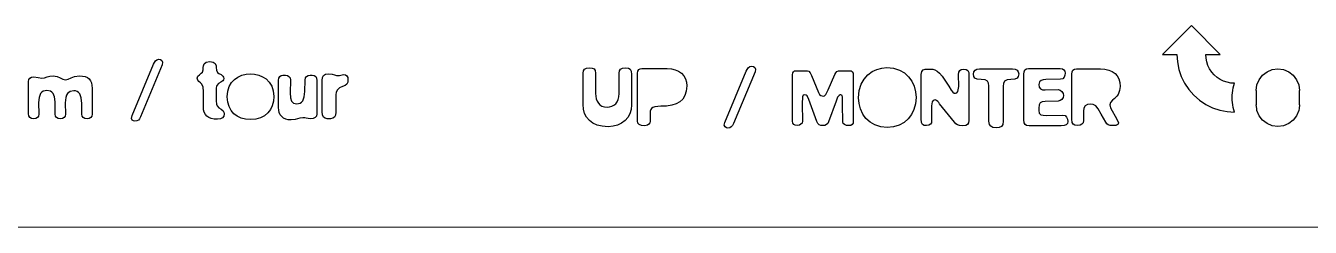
# Model space of a CAD drawing. Header units: metres. Extents: x 1010 to 1354, y 2481 to 2780.
# Drawn here: x 1095 to 1184.1, y 2481.2 to 2495.2 of the extents above; entities that cross this region are included whole.
import ezdxf

# ---------------------------------------------------------------- set-up
doc = ezdxf.new("R2010")
doc.units = ezdxf.units.M

msp = doc.modelspace()

# ---------------------------------------------------------------- linework, layer by layer
at = {"layer": 'COMPONENT0'}
for p, q in [((1102.388, 2489, 0), (1103.865, 2492.566, 0)), ((1104.475, 2492.519, 0), (1102.986, 2488.918, 0)), ((1103.865, 2492.566, 0), (1104.006, 2492.803, 0)), ((1104.006, 2492.803, 0), (1104.112, 2492.88, 0)), ((1104.112, 2492.88, 0), (1104.252, 2492.906, 0)), ((1104.252, 2492.906, 0), (1104.367, 2492.885, 0)), ((1104.367, 2492.885, 0), (1104.461, 2492.818, 0)), ((1104.461, 2492.818, 0), (1104.508, 2492.698, 0)), ((1104.508, 2492.698, 0), (1104.475, 2492.519, 0)), ((1107.324, 2492.342, 0), (1107.336, 2492.462, 0)), ((1107.336, 2492.462, 0), (1107.395, 2492.603, 0)), ((1107.395, 2492.603, 0), (1107.532, 2492.717, 0)), ((1107.532, 2492.717, 0), (1107.781, 2492.764, 0)), ((1107.781, 2492.764, 0), (1108.024, 2492.72, 0)), ((1108.024, 2492.72, 0), (1108.159, 2492.609, 0)), ((1108.159, 2492.609, 0), (1108.215, 2492.465, 0)), ((1108.215, 2492.465, 0), (1108.226, 2492.33, 0)), ((1095.236, 2491.509, 0), (1095.307, 2491.609, 0)), ((1095.307, 2491.609, 0), (1095.424, 2491.671, 0)), ((1095.424, 2491.671, 0), (1095.588, 2491.691, 0)), ((1095.588, 2491.691, 0), (1095.878, 2491.65, 0)), ((1095.878, 2491.65, 0), (1096.139, 2491.609, 0)), ((1096.139, 2491.609, 0), (1096.321, 2491.633, 0)), ((1096.321, 2491.633, 0), (1096.497, 2491.685, 0)), ((1096.497, 2491.685, 0), (1096.685, 2491.738, 0)), ((1096.685, 2491.738, 0), (1096.913, 2491.762, 0)), ((1096.913, 2491.762, 0), (1097.195, 2491.721, 0)), ((1097.195, 2491.721, 0), (1097.409, 2491.627, 0)), ((1097.409, 2491.627, 0), (1097.591, 2491.533, 0)), ((1097.591, 2491.533, 0), (1097.781, 2491.492, 0)), ((1097.781, 2491.492, 0), (1097.963, 2491.533, 0)), ((1097.963, 2491.533, 0), (1098.159, 2491.627, 0)), ((1098.159, 2491.627, 0), (1098.408, 2491.721, 0)), ((1098.408, 2491.721, 0), (1098.743, 2491.762, 0)), ((1098.743, 2491.762, 0), (1098.956, 2491.748, 0)), ((1098.956, 2491.748, 0), (1099.138, 2491.707, 0)), ((1099.138, 2491.707, 0), (1099.29, 2491.64, 0)), ((1099.29, 2491.64, 0), (1099.411, 2491.545, 0)), ((1099.411, 2491.545, 0), (1099.503, 2491.423, 0)), ((1106.914, 2491.591, 0), (1106.961, 2491.726, 0)), ((1106.949, 2491.46, 0), (1106.914, 2491.591, 0)), ((1106.961, 2491.726, 0), (1107.069, 2491.838, 0)), ((1107.069, 2491.838, 0), (1107.19, 2491.935, 0)), ((1107.19, 2491.935, 0), (1107.266, 2492.025, 0)), ((1107.266, 2492.025, 0), (1107.319, 2492.184, 0)), ((1107.319, 2492.184, 0), (1107.324, 2492.342, 0)), ((1108.226, 2492.33, 0), (1108.244, 2492.157, 0)), ((1108.244, 2492.157, 0), (1108.308, 2492.002, 0)), ((1108.308, 2492.002, 0), (1108.417, 2491.917, 0)), ((1108.417, 2491.917, 0), (1108.561, 2491.844, 0)), ((1108.561, 2491.844, 0), (1108.687, 2491.744, 0)), ((1108.687, 2491.744, 0), (1108.728, 2491.674, 0)), ((1108.728, 2491.674, 0), (1108.742, 2491.58, 0)), ((1108.742, 2491.58, 0), (1108.728, 2491.487, 0)), ((1109.489, 2491.508, 0), (1109.73, 2491.677, 0)), ((1109.73, 2491.677, 0), (1110.002, 2491.796, 0)), ((1110.002, 2491.796, 0), (1110.296, 2491.866, 0)), ((1110.296, 2491.866, 0), (1110.601, 2491.889, 0)), ((1110.601, 2491.889, 0), (1110.884, 2491.869, 0)), ((1110.884, 2491.869, 0), (1111.169, 2491.807, 0)), ((1111.169, 2491.807, 0), (1111.444, 2491.7, 0)), ((1111.444, 2491.7, 0), (1111.691, 2491.541, 0)), ((1111.691, 2491.541, 0), (1111.904, 2491.327, 0)), ((1112.544, 2491.468, 0), (1112.567, 2491.608, 0)), ((1112.567, 2491.608, 0), (1112.635, 2491.712, 0)), ((1112.635, 2491.712, 0), (1112.734, 2491.775, 0)), ((1112.734, 2491.775, 0), (1112.849, 2491.797, 0)), ((1112.849, 2491.797, 0), (1113.037, 2491.797, 0)), ((1113.037, 2491.797, 0), (1113.163, 2491.777, 0)), ((1113.163, 2491.777, 0), (1113.269, 2491.718, 0)), ((1113.269, 2491.718, 0), (1113.342, 2491.616, 0)), ((1113.342, 2491.616, 0), (1113.366, 2491.468, 0)), ((1114.385, 2491.468, 0), (1114.408, 2491.612, 0)), ((1114.408, 2491.612, 0), (1114.476, 2491.715, 0)), ((1114.476, 2491.715, 0), (1114.59, 2491.776, 0)), ((1114.59, 2491.776, 0), (1114.749, 2491.797, 0)), ((1114.749, 2491.797, 0), (1114.878, 2491.797, 0)), ((1114.878, 2491.797, 0), (1115.022, 2491.774, 0)), ((1115.022, 2491.774, 0), (1115.125, 2491.706, 0)), ((1115.125, 2491.706, 0), (1115.186, 2491.592, 0)), ((1115.186, 2491.592, 0), (1115.207, 2491.433, 0)), ((1115.579, 2491.445, 0), (1115.602, 2491.641, 0)), ((1115.602, 2491.641, 0), (1115.67, 2491.785, 0)), ((1115.67, 2491.785, 0), (1115.804, 2491.873, 0)), ((1115.804, 2491.873, 0), (1116.025, 2491.902, 0)), ((1116.025, 2491.902, 0), (1116.26, 2491.882, 0)), ((1116.26, 2491.882, 0), (1116.433, 2491.838, 0)), ((1116.433, 2491.838, 0), (1116.562, 2491.794, 0)), ((1116.562, 2491.794, 0), (1116.671, 2491.773, 0)), ((1116.671, 2491.773, 0), (1116.782, 2491.785, 0)), ((1116.782, 2491.785, 0), (1116.87, 2491.808, 0)), ((1116.87, 2491.808, 0), (1116.958, 2491.832, 0)), ((1116.958, 2491.832, 0), (1117.07, 2491.844, 0)), ((1117.07, 2491.844, 0), (1117.198, 2491.822, 0)), ((1117.198, 2491.822, 0), (1117.289, 2491.759, 0)), ((1117.289, 2491.759, 0), (1117.344, 2491.652, 0)), ((1117.344, 2491.652, 0), (1117.363, 2491.504, 0)), ((1095.213, 2491.375, 0), (1095.236, 2491.509, 0)), ((1095.213, 2489.123, 0), (1095.213, 2491.375, 0)), ((1096.235, 2490.687, 0), (1096.134, 2490.619, 0)), ((1096.354, 2490.728, 0), (1096.235, 2490.687, 0)), ((1096.491, 2490.741, 0), (1096.354, 2490.728, 0)), ((1096.737, 2490.691, 0), (1096.491, 2490.741, 0)), ((1096.834, 2490.627, 0), (1096.737, 2490.691, 0)), ((1096.913, 2490.539, 0), (1096.834, 2490.627, 0)), ((1098.109, 2490.679, 0), (1097.922, 2490.527, 0)), ((1098.344, 2490.73, 0), (1098.109, 2490.679, 0)), ((1098.473, 2490.715, 0), (1098.344, 2490.73, 0)), ((1098.586, 2490.672, 0), (1098.473, 2490.715, 0)), ((1098.683, 2490.601, 0), (1098.586, 2490.672, 0)), ((1099.503, 2491.423, 0), (1099.569, 2491.276, 0)), ((1099.569, 2491.276, 0), (1099.622, 2490.905, 0)), ((1099.622, 2490.905, 0), (1099.622, 2489.088, 0)), ((1107.031, 2491.36, 0), (1106.949, 2491.46, 0)), ((1107.131, 2491.275, 0), (1107.031, 2491.36, 0)), ((1107.219, 2491.193, 0), (1107.131, 2491.275, 0)), ((1107.315, 2490.976, 0), (1107.219, 2491.193, 0)), ((1107.336, 2490.665, 0), (1107.315, 2490.976, 0)), ((1107.336, 2489.609, 0), (1107.336, 2490.665, 0)), ((1108.229, 2490.926, 0), (1108.226, 2490.829, 0)), ((1108.226, 2490.829, 0), (1108.226, 2490.7, 0)), ((1108.226, 2490.7, 0), (1108.226, 2490.02, 0)), ((1108.241, 2491.011, 0), (1108.229, 2490.926, 0)), ((1108.273, 2491.099, 0), (1108.241, 2491.011, 0)), ((1108.391, 2491.234, 0), (1108.273, 2491.099, 0)), ((1108.546, 2491.322, 0), (1108.391, 2491.234, 0)), ((1108.684, 2491.419, 0), (1108.546, 2491.322, 0)), ((1108.728, 2491.487, 0), (1108.684, 2491.419, 0)), ((1108.994, 2490.307, 0), (1109.028, 2490.69, 0)), ((1109.028, 2490.69, 0), (1109.129, 2491.016, 0)), ((1109.129, 2491.016, 0), (1109.286, 2491.289, 0)), ((1109.286, 2491.289, 0), (1109.489, 2491.508, 0)), ((1111.904, 2491.327, 0), (1112.072, 2491.054, 0)), ((1112.072, 2491.054, 0), (1112.182, 2490.72, 0)), ((1112.182, 2490.72, 0), (1112.219, 2490.319, 0)), ((1112.544, 2489.568, 0), (1112.544, 2491.468, 0)), ((1113.366, 2491.468, 0), (1113.342, 2490.571, 0)), ((1114.327, 2490.296, 0), (1114.362, 2490.665, 0)), ((1114.362, 2490.665, 0), (1114.385, 2491.468, 0)), ((1115.207, 2491.433, 0), (1115.207, 2489.111, 0)), ((1115.579, 2489.252, 0), (1115.579, 2491.445, 0)), ((1116.547, 2490.628, 0), (1116.518, 2490.436, 0)), ((1116.633, 2490.791, 0), (1116.547, 2490.628, 0)), ((1116.776, 2490.921, 0), (1116.633, 2490.791, 0)), ((1116.976, 2491.011, 0), (1116.776, 2490.921, 0)), ((1117.171, 2491.09, 0), (1116.976, 2491.011, 0)), ((1117.287, 2491.187, 0), (1117.171, 2491.09, 0)), ((1117.344, 2491.319, 0), (1117.287, 2491.187, 0)), ((1117.363, 2491.504, 0), (1117.344, 2491.319, 0)), ((1095.942, 2490.265, 0), (1095.905, 2489.92, 0)), ((1095.905, 2489.92, 0), (1095.917, 2489.088, 0)), ((1096.052, 2490.524, 0), (1095.942, 2490.265, 0)), ((1096.134, 2490.619, 0), (1096.052, 2490.524, 0)), ((1097.018, 2490.292, 0), (1096.913, 2490.539, 0)), ((1097.054, 2489.955, 0), (1097.018, 2490.292, 0)), ((1097.065, 2489.088, 0), (1097.054, 2489.955, 0)), ((1097.799, 2490.266, 0), (1097.758, 2489.885, 0)), ((1097.758, 2489.885, 0), (1097.77, 2489.088, 0)), ((1097.85, 2490.411, 0), (1097.799, 2490.266, 0)), ((1097.922, 2490.527, 0), (1097.85, 2490.411, 0)), ((1098.763, 2490.501, 0), (1098.683, 2490.601, 0)), ((1098.87, 2490.224, 0), (1098.763, 2490.501, 0)), ((1098.906, 2489.85, 0), (1098.87, 2490.224, 0)), ((1098.918, 2489.088, 0), (1098.906, 2489.85, 0)), ((1108.226, 2490.02, 0), (1108.244, 2489.803, 0)), ((1108.244, 2489.803, 0), (1108.297, 2489.668, 0)), ((1109.025, 2489.943, 0), (1108.994, 2490.307, 0)), ((1109.117, 2489.625, 0), (1109.025, 2489.943, 0)), ((1112.193, 2489.992, 0), (1112.116, 2489.689, 0)), ((1112.219, 2490.319, 0), (1112.193, 2489.992, 0)), ((1113.342, 2490.571, 0), (1113.368, 2490.239, 0)), ((1113.368, 2490.239, 0), (1113.445, 2490.005, 0)), ((1113.445, 2490.005, 0), (1113.506, 2489.924, 0)), ((1113.506, 2489.924, 0), (1113.588, 2489.867, 0)), ((1113.588, 2489.867, 0), (1113.811, 2489.821, 0)), ((1113.811, 2489.821, 0), (1114.052, 2489.873, 0)), ((1114.052, 2489.873, 0), (1114.147, 2489.939, 0)), ((1114.147, 2489.939, 0), (1114.224, 2490.032, 0)), ((1114.224, 2490.032, 0), (1114.327, 2490.296, 0)), ((1116.518, 2490.436, 0), (1116.518, 2489.228, 0)), ((1095.235, 2488.974, 0), (1095.213, 2489.123, 0)), ((1095.301, 2488.868, 0), (1095.235, 2488.974, 0)), ((1095.411, 2488.804, 0), (1095.301, 2488.868, 0)), ((1095.829, 2488.859, 0), (1095.719, 2488.802, 0)), ((1095.895, 2488.954, 0), (1095.829, 2488.859, 0)), ((1095.917, 2489.088, 0), (1095.895, 2488.954, 0)), ((1097.087, 2488.954, 0), (1097.065, 2489.088, 0)), ((1097.153, 2488.859, 0), (1097.087, 2488.954, 0)), ((1097.263, 2488.802, 0), (1097.153, 2488.859, 0)), ((1097.682, 2488.859, 0), (1097.572, 2488.802, 0)), ((1097.748, 2488.954, 0), (1097.682, 2488.859, 0)), ((1097.77, 2489.088, 0), (1097.748, 2488.954, 0)), ((1098.94, 2488.954, 0), (1098.918, 2489.088, 0)), ((1099.006, 2488.859, 0), (1098.94, 2488.954, 0)), ((1099.116, 2488.802, 0), (1099.006, 2488.859, 0)), ((1099.534, 2488.859, 0), (1099.424, 2488.802, 0)), ((1099.6, 2488.954, 0), (1099.534, 2488.859, 0)), ((1099.622, 2489.088, 0), (1099.6, 2488.954, 0)), ((1102.344, 2488.81, 0), (1102.388, 2489, 0)), ((1102.986, 2488.918, 0), (1102.915, 2488.785, 0)), ((1107.351, 2489.406, 0), (1107.336, 2489.609, 0)), ((1107.397, 2489.23, 0), (1107.351, 2489.406, 0)), ((1107.473, 2489.081, 0), (1107.397, 2489.23, 0)), ((1107.579, 2488.959, 0), (1107.473, 2489.081, 0)), ((1107.716, 2488.864, 0), (1107.579, 2488.959, 0)), ((1107.883, 2488.796, 0), (1107.716, 2488.864, 0)), ((1108.297, 2489.668, 0), (1108.411, 2489.548, 0)), ((1108.411, 2489.548, 0), (1108.572, 2489.451, 0)), ((1108.572, 2489.451, 0), (1108.716, 2489.322, 0)), ((1108.748, 2488.953, 0), (1108.66, 2488.835, 0)), ((1108.716, 2489.322, 0), (1108.762, 2489.233, 0)), ((1108.777, 2489.117, 0), (1108.748, 2488.953, 0)), ((1108.762, 2489.233, 0), (1108.777, 2489.117, 0)), ((1109.262, 2489.353, 0), (1109.117, 2489.625, 0)), ((1109.451, 2489.13, 0), (1109.262, 2489.353, 0)), ((1109.682, 2488.955, 0), (1109.451, 2489.13, 0)), ((1109.953, 2488.828, 0), (1109.682, 2488.955, 0)), ((1111.298, 2488.848, 0), (1110.963, 2488.756, 0)), ((1111.582, 2488.994, 0), (1111.298, 2488.848, 0)), ((1111.811, 2489.185, 0), (1111.582, 2488.994, 0)), ((1111.989, 2489.418, 0), (1111.811, 2489.185, 0)), ((1112.116, 2489.689, 0), (1111.989, 2489.418, 0)), ((1112.558, 2489.377, 0), (1112.544, 2489.568, 0)), ((1112.6, 2489.207, 0), (1112.558, 2489.377, 0)), ((1112.67, 2489.059, 0), (1112.6, 2489.207, 0)), ((1112.767, 2488.932, 0), (1112.67, 2489.059, 0)), ((1112.892, 2488.831, 0), (1112.767, 2488.932, 0)), ((1114.222, 2488.853, 0), (1114.013, 2488.83, 0)), ((1114.362, 2488.841, 0), (1114.222, 2488.853, 0)), ((1115.09, 2488.862, 0), (1114.955, 2488.802, 0)), ((1115.178, 2488.964, 0), (1115.09, 2488.862, 0)), ((1115.207, 2489.111, 0), (1115.178, 2488.964, 0)), ((1115.6, 2489.047, 0), (1115.579, 2489.252, 0)), ((1115.664, 2488.9, 0), (1115.6, 2489.047, 0)), ((1115.771, 2488.812, 0), (1115.664, 2488.9, 0)), ((1116.427, 2488.894, 0), (1116.314, 2488.811, 0)), ((1116.496, 2489.033, 0), (1116.427, 2488.894, 0)), ((1116.518, 2489.228, 0), (1116.496, 2489.033, 0)), ((1095.565, 2488.783, 0), (1095.411, 2488.804, 0)), ((1095.719, 2488.802, 0), (1095.565, 2488.783, 0)), ((1097.417, 2488.783, 0), (1097.263, 2488.802, 0)), ((1097.572, 2488.802, 0), (1097.417, 2488.783, 0)), ((1099.27, 2488.783, 0), (1099.116, 2488.802, 0)), ((1099.424, 2488.802, 0), (1099.27, 2488.783, 0)), ((1102.394, 2488.692, 0), (1102.344, 2488.81, 0)), ((1102.49, 2488.631, 0), (1102.394, 2488.692, 0)), ((1102.587, 2488.613, 0), (1102.49, 2488.631, 0)), ((1102.715, 2488.632, 0), (1102.587, 2488.613, 0)), ((1102.825, 2488.69, 0), (1102.715, 2488.632, 0)), ((1102.915, 2488.785, 0), (1102.825, 2488.69, 0)), ((1108.08, 2488.755, 0), (1107.883, 2488.796, 0)), ((1108.308, 2488.742, 0), (1108.08, 2488.755, 0)), ((1108.514, 2488.765, 0), (1108.308, 2488.742, 0)), ((1108.66, 2488.835, 0), (1108.514, 2488.765, 0)), ((1110.254, 2488.751, 0), (1109.953, 2488.828, 0)), ((1110.577, 2488.725, 0), (1110.254, 2488.751, 0)), ((1110.963, 2488.756, 0), (1110.577, 2488.725, 0)), ((1113.043, 2488.758, 0), (1112.892, 2488.831, 0)), ((1113.22, 2488.715, 0), (1113.043, 2488.758, 0)), ((1113.424, 2488.701, 0), (1113.22, 2488.715, 0)), ((1113.697, 2488.724, 0), (1113.424, 2488.701, 0)), ((1113.867, 2488.777, 0), (1113.697, 2488.724, 0)), ((1114.013, 2488.83, 0), (1113.867, 2488.777, 0)), ((1114.468, 2488.818, 0), (1114.362, 2488.841, 0)), ((1114.591, 2488.794, 0), (1114.468, 2488.818, 0)), ((1114.785, 2488.783, 0), (1114.591, 2488.794, 0)), ((1114.955, 2488.802, 0), (1114.785, 2488.783, 0)), ((1115.92, 2488.783, 0), (1115.771, 2488.812, 0)), ((1116.154, 2488.783, 0), (1115.92, 2488.783, 0)), ((1116.314, 2488.811, 0), (1116.154, 2488.783, 0))]:
    msp.add_line(p, q, dxfattribs=at)
at = {"layer": 'COMPONENT1'}
for p, q in [((1145.227, 2492.404, 0), (1145.367, 2492.43, 0)), ((1145.367, 2492.43, 0), (1145.482, 2492.409, 0)), ((1145.482, 2492.409, 0), (1145.576, 2492.342, 0)), ((1133.665, 2489.779, 0), (1133.676, 2491.948, 0)), ((1133.676, 2491.948, 0), (1133.699, 2492.112, 0)), ((1133.699, 2492.112, 0), (1133.767, 2492.23, 0)), ((1133.767, 2492.23, 0), (1133.893, 2492.3, 0)), ((1133.893, 2492.3, 0), (1134.087, 2492.324, 0)), ((1134.087, 2492.324, 0), (1134.286, 2492.303, 0)), ((1134.286, 2492.303, 0), (1134.424, 2492.241, 0)), ((1134.424, 2492.241, 0), (1134.505, 2492.127, 0)), ((1134.505, 2492.127, 0), (1134.533, 2491.948, 0)), ((1134.533, 2491.948, 0), (1134.521, 2490.523, 0)), ((1136.161, 2490.523, 0), (1136.173, 2491.948, 0)), ((1136.173, 2491.948, 0), (1136.195, 2492.112, 0)), ((1136.195, 2492.112, 0), (1136.261, 2492.23, 0)), ((1136.261, 2492.23, 0), (1136.391, 2492.3, 0)), ((1136.391, 2492.3, 0), (1136.607, 2492.324, 0)), ((1136.607, 2492.324, 0), (1136.81, 2492.298, 0)), ((1136.81, 2492.298, 0), (1136.938, 2492.221, 0)), ((1136.938, 2492.221, 0), (1137.006, 2492.078, 0)), ((1137.006, 2492.078, 0), (1137.029, 2491.854, 0)), ((1137.029, 2491.854, 0), (1137.029, 2489.755, 0)), ((1137.441, 2491.954, 0), (1137.461, 2492.093, 0)), ((1137.441, 2488.647, 0), (1137.441, 2491.954, 0)), ((1137.461, 2492.093, 0), (1137.521, 2492.192, 0)), ((1137.521, 2492.192, 0), (1137.614, 2492.251, 0)), ((1137.614, 2492.251, 0), (1137.735, 2492.271, 0)), ((1137.735, 2492.271, 0), (1139.506, 2492.271, 0)), ((1139.506, 2492.271, 0), (1139.797, 2492.249, 0)), ((1139.797, 2492.249, 0), (1140.06, 2492.183, 0)), ((1140.06, 2492.183, 0), (1140.291, 2492.078, 0)), ((1140.291, 2492.078, 0), (1140.485, 2491.937, 0)), ((1140.485, 2491.937, 0), (1140.641, 2491.762, 0)), ((1140.641, 2491.762, 0), (1140.757, 2491.556, 0)), ((1140.757, 2491.556, 0), (1140.83, 2491.321, 0)), ((1143.503, 2488.524, 0), (1144.98, 2492.09, 0)), ((1145.59, 2492.043, 0), (1144.101, 2488.442, 0)), ((1144.98, 2492.09, 0), (1145.121, 2492.327, 0)), ((1145.121, 2492.327, 0), (1145.227, 2492.404, 0)), ((1145.576, 2492.342, 0), (1145.622, 2492.222, 0)), ((1145.622, 2492.222, 0), (1145.59, 2492.043, 0)), ((1148.19, 2491.836, 0), (1148.206, 2491.959, 0)), ((1148.19, 2488.623, 0), (1148.19, 2491.836, 0)), ((1148.206, 2491.959, 0), (1148.255, 2492.047, 0)), ((1148.255, 2492.047, 0), (1148.335, 2492.1, 0)), ((1148.335, 2492.1, 0), (1148.448, 2492.118, 0)), ((1148.448, 2492.118, 0), (1149.141, 2492.118, 0)), ((1149.141, 2492.118, 0), (1149.229, 2492.112, 0)), ((1149.229, 2492.112, 0), (1149.325, 2492.074, 0)), ((1149.325, 2492.074, 0), (1149.419, 2491.974, 0)), ((1149.419, 2491.974, 0), (1149.493, 2491.789, 0)), ((1149.493, 2491.789, 0), (1149.997, 2490.605, 0)), ((1150.66, 2490.793, 0), (1151.123, 2491.86, 0)), ((1151.123, 2491.86, 0), (1151.186, 2491.969, 0)), ((1151.186, 2491.969, 0), (1151.267, 2492.05, 0)), ((1151.267, 2492.05, 0), (1151.379, 2492.101, 0)), ((1151.379, 2492.101, 0), (1151.534, 2492.118, 0)), ((1151.534, 2492.118, 0), (1152.12, 2492.118, 0)), ((1152.12, 2492.118, 0), (1152.244, 2492.098, 0)), ((1152.244, 2492.098, 0), (1152.332, 2492.039, 0)), ((1152.332, 2492.039, 0), (1152.384, 2491.94, 0)), ((1152.384, 2491.94, 0), (1152.402, 2491.801, 0)), ((1152.402, 2491.801, 0), (1152.402, 2488.588, 0)), ((1152.942, 2491.171, 0), (1153.145, 2491.533, 0)), ((1153.145, 2491.533, 0), (1153.4, 2491.825, 0)), ((1153.4, 2491.825, 0), (1153.699, 2492.05, 0)), ((1153.699, 2492.05, 0), (1154.033, 2492.209, 0)), ((1154.033, 2492.209, 0), (1154.385, 2492.304, 0)), ((1154.385, 2492.304, 0), (1154.737, 2492.335, 0)), ((1154.737, 2492.335, 0), (1155.2, 2492.292, 0)), ((1155.2, 2492.292, 0), (1155.605, 2492.162, 0)), ((1155.605, 2492.162, 0), (1155.95, 2491.961, 0)), ((1155.95, 2491.961, 0), (1156.235, 2491.702, 0)), ((1156.235, 2491.702, 0), (1156.459, 2491.393, 0)), ((1157.118, 2491.848, 0), (1157.153, 2492.065, 0)), ((1157.118, 2488.776, 0), (1157.118, 2491.848, 0)), ((1157.153, 2492.065, 0), (1157.25, 2492.177, 0)), ((1157.25, 2492.177, 0), (1157.393, 2492.218, 0)), ((1157.393, 2492.218, 0), (1157.563, 2492.224, 0)), ((1157.563, 2492.224, 0), (1157.908, 2492.212, 0)), ((1157.908, 2492.212, 0), (1158.063, 2492.177, 0)), ((1158.063, 2492.177, 0), (1158.222, 2492.095, 0)), ((1158.222, 2492.095, 0), (1158.39, 2491.954, 0)), ((1158.39, 2491.954, 0), (1158.573, 2491.743, 0)), ((1158.573, 2491.743, 0), (1159.033, 2491.033, 0)), ((1159.706, 2491.848, 0), (1159.725, 2492.012, 0)), ((1159.712, 2491.021, 0), (1159.706, 2491.848, 0)), ((1159.725, 2492.012, 0), (1159.782, 2492.13, 0)), ((1159.782, 2492.13, 0), (1159.884, 2492.2, 0)), ((1159.884, 2492.2, 0), (1160.035, 2492.224, 0)), ((1160.035, 2492.224, 0), (1160.228, 2492.203, 0)), ((1160.228, 2492.203, 0), (1160.349, 2492.13, 0)), ((1160.349, 2492.13, 0), (1160.407, 2491.983, 0)), ((1160.407, 2491.983, 0), (1160.422, 2491.743, 0)), ((1160.422, 2491.743, 0), (1160.422, 2488.67, 0)), ((1160.741, 2491.877, 0), (1160.766, 2492.041, 0)), ((1160.758, 2491.71, 0), (1160.741, 2491.877, 0)), ((1160.832, 2491.599, 0), (1160.758, 2491.71, 0)), ((1160.766, 2492.041, 0), (1160.843, 2492.159, 0)), ((1160.987, 2491.534, 0), (1160.832, 2491.599, 0)), ((1160.843, 2492.159, 0), (1160.972, 2492.229, 0)), ((1160.972, 2492.229, 0), (1161.151, 2492.252, 0)), ((1161.257, 2491.514, 0), (1160.987, 2491.534, 0)), ((1161.151, 2492.252, 0), (1163.438, 2492.252, 0)), ((1163.598, 2491.534, 0), (1163.332, 2491.514, 0)), ((1163.438, 2492.252, 0), (1163.628, 2492.23, 0)), ((1163.76, 2491.596, 0), (1163.598, 2491.534, 0)), ((1163.628, 2492.23, 0), (1163.763, 2492.161, 0)), ((1163.844, 2491.71, 0), (1163.76, 2491.596, 0)), ((1163.763, 2492.161, 0), (1163.845, 2492.048, 0)), ((1163.872, 2491.889, 0), (1163.844, 2491.71, 0)), ((1163.845, 2492.048, 0), (1163.872, 2491.889, 0)), ((1164.222, 2491.883, 0), (1164.243, 2492.049, 0)), ((1164.222, 2488.7, 0), (1164.222, 2491.883, 0)), ((1164.243, 2492.049, 0), (1164.307, 2492.169, 0)), ((1164.307, 2492.169, 0), (1164.413, 2492.24, 0)), ((1164.413, 2492.24, 0), (1164.562, 2492.264, 0)), ((1164.562, 2492.264, 0), (1166.744, 2492.264, 0)), ((1166.774, 2491.525, 0), (1165.759, 2491.502, 0)), ((1166.744, 2492.264, 0), (1166.898, 2492.244, 0)), ((1166.923, 2491.563, 0), (1166.774, 2491.525, 0)), ((1166.898, 2492.244, 0), (1167.008, 2492.185, 0)), ((1167.023, 2491.663, 0), (1166.923, 2491.563, 0)), ((1167.008, 2492.185, 0), (1167.074, 2492.086, 0)), ((1167.079, 2491.798, 0), (1167.023, 2491.663, 0)), ((1167.074, 2492.086, 0), (1167.096, 2491.947, 0)), ((1167.096, 2491.947, 0), (1167.079, 2491.798, 0)), ((1167.552, 2491.884, 0), (1167.572, 2492.038, 0)), ((1167.552, 2488.752, 0), (1167.552, 2491.884, 0)), ((1167.572, 2492.038, 0), (1167.634, 2492.148, 0)), ((1167.634, 2492.148, 0), (1167.737, 2492.214, 0)), ((1167.737, 2492.214, 0), (1167.88, 2492.236, 0)), ((1167.88, 2492.236, 0), (1169.535, 2492.236, 0)), ((1169.535, 2492.236, 0), (1169.844, 2492.216, 0)), ((1169.844, 2492.216, 0), (1170.117, 2492.158, 0)), ((1170.117, 2492.158, 0), (1170.352, 2492.061, 0)), ((1170.352, 2492.061, 0), (1170.549, 2491.925, 0)), ((1170.549, 2491.925, 0), (1170.706, 2491.752, 0)), ((1170.706, 2491.752, 0), (1170.818, 2491.545, 0)), ((1170.818, 2491.545, 0), (1170.885, 2491.304, 0)), ((1140.823, 2490.697, 0), (1140.731, 2490.395, 0)), ((1140.854, 2491.063, 0), (1140.823, 2490.697, 0)), ((1140.83, 2491.321, 0), (1140.854, 2491.063, 0)), ((1150.493, 2490.461, 0), (1150.66, 2490.793, 0)), ((1152.766, 2490.236, 0), (1152.81, 2490.74, 0)), ((1152.81, 2490.74, 0), (1152.942, 2491.171, 0)), ((1156.459, 2491.393, 0), (1156.622, 2491.039, 0)), ((1156.622, 2491.039, 0), (1156.721, 2490.657, 0)), ((1156.721, 2490.657, 0), (1156.754, 2490.26, 0)), ((1159.033, 2491.033, 0), (1159.194, 2490.766, 0)), ((1159.194, 2490.766, 0), (1159.308, 2490.622, 0)), ((1159.591, 2490.585, 0), (1159.662, 2490.684, 0)), ((1159.662, 2490.684, 0), (1159.712, 2491.021, 0)), ((1161.535, 2491.481, 0), (1161.257, 2491.514, 0)), ((1161.705, 2491.391, 0), (1161.535, 2491.481, 0)), ((1161.787, 2491.247, 0), (1161.705, 2491.391, 0)), ((1161.808, 2491.056, 0), (1161.787, 2491.247, 0)), ((1161.808, 2488.606, 0), (1161.808, 2491.056, 0)), ((1162.813, 2491.235, 0), (1162.793, 2491.045, 0)), ((1162.793, 2491.045, 0), (1162.793, 2488.606, 0)), ((1162.895, 2491.382, 0), (1162.813, 2491.235, 0)), ((1163.06, 2491.478, 0), (1162.895, 2491.382, 0)), ((1163.332, 2491.514, 0), (1163.06, 2491.478, 0)), ((1165.313, 2491.34, 0), (1165.272, 2491.161, 0)), ((1165.272, 2491.161, 0), (1165.299, 2490.974, 0)), ((1165.299, 2490.974, 0), (1165.378, 2490.859, 0)), ((1165.419, 2491.443, 0), (1165.313, 2491.34, 0)), ((1165.378, 2490.859, 0), (1165.514, 2490.8, 0)), ((1165.572, 2491.49, 0), (1165.419, 2491.443, 0)), ((1165.514, 2490.8, 0), (1165.712, 2490.78, 0)), ((1165.759, 2491.502, 0), (1165.572, 2491.49, 0)), ((1165.712, 2490.78, 0), (1166.598, 2490.804, 0)), ((1166.598, 2490.804, 0), (1166.754, 2490.771, 0)), ((1166.754, 2490.771, 0), (1166.87, 2490.675, 0)), ((1166.87, 2490.675, 0), (1166.943, 2490.539, 0)), ((1170.872, 2490.746, 0), (1170.766, 2490.476, 0)), ((1170.907, 2491.028, 0), (1170.872, 2490.746, 0)), ((1170.885, 2491.304, 0), (1170.907, 2491.028, 0)), ((1133.692, 2489.448, 0), (1133.665, 2489.779, 0)), ((1134.521, 2490.523, 0), (1134.571, 2490.16, 0)), ((1134.571, 2490.16, 0), (1134.634, 2490, 0)), ((1134.634, 2490, 0), (1134.723, 2489.861, 0)), ((1134.723, 2489.861, 0), (1134.837, 2489.746, 0)), ((1134.837, 2489.746, 0), (1134.975, 2489.658, 0)), ((1135.802, 2489.72, 0), (1135.927, 2489.826, 0)), ((1135.927, 2489.826, 0), (1136.029, 2489.959, 0)), ((1136.029, 2489.959, 0), (1136.103, 2490.12, 0)), ((1136.103, 2490.12, 0), (1136.147, 2490.308, 0)), ((1136.147, 2490.308, 0), (1136.161, 2490.523, 0)), ((1137.029, 2489.755, 0), (1136.999, 2489.426, 0)), ((1140.119, 2489.814, 0), (1139.81, 2489.717, 0)), ((1140.376, 2489.958, 0), (1140.119, 2489.814, 0)), ((1140.581, 2490.151, 0), (1140.376, 2489.958, 0)), ((1140.731, 2490.395, 0), (1140.581, 2490.151, 0)), ((1148.886, 2490.297, 0), (1148.866, 2489.819, 0)), ((1148.866, 2489.819, 0), (1148.872, 2488.606, 0)), ((1148.936, 2490.409, 0), (1148.886, 2490.297, 0)), ((1149.042, 2490.447, 0), (1148.936, 2490.409, 0)), ((1149.125, 2490.426, 0), (1149.042, 2490.447, 0)), ((1149.197, 2490.365, 0), (1149.125, 2490.426, 0)), ((1149.312, 2490.118, 0), (1149.197, 2490.365, 0)), ((1149.88, 2488.6, 0), (1149.312, 2490.118, 0)), ((1149.997, 2490.605, 0), (1150.062, 2490.476, 0)), ((1150.062, 2490.476, 0), (1150.158, 2490.391, 0)), ((1150.158, 2490.391, 0), (1150.32, 2490.353, 0)), ((1150.32, 2490.353, 0), (1150.416, 2490.38, 0)), ((1150.416, 2490.38, 0), (1150.493, 2490.461, 0)), ((1151.212, 2490.013, 0), (1150.678, 2488.565, 0)), ((1151.308, 2490.277, 0), (1151.212, 2490.013, 0)), ((1151.411, 2490.4, 0), (1151.308, 2490.277, 0)), ((1151.487, 2490.435, 0), (1151.411, 2490.4, 0)), ((1151.528, 2490.435, 0), (1151.487, 2490.435, 0)), ((1151.619, 2490.394, 0), (1151.528, 2490.435, 0)), ((1151.654, 2490.271, 0), (1151.619, 2490.394, 0)), ((1151.663, 2489.779, 0), (1151.654, 2490.271, 0)), ((1151.669, 2488.576, 0), (1151.663, 2489.779, 0)), ((1152.799, 2489.84, 0), (1152.766, 2490.236, 0)), ((1152.895, 2489.459, 0), (1152.799, 2489.84, 0)), ((1156.718, 2489.826, 0), (1156.61, 2489.427, 0)), ((1156.754, 2490.26, 0), (1156.718, 2489.826, 0)), ((1157.878, 2489.96, 0), (1157.834, 2489.685, 0)), ((1157.95, 2490.053, 0), (1157.878, 2489.96, 0)), ((1158.08, 2490.083, 0), (1157.95, 2490.053, 0)), ((1158.179, 2490.054, 0), (1158.08, 2490.083, 0)), ((1158.267, 2489.984, 0), (1158.179, 2490.054, 0)), ((1158.337, 2489.899, 0), (1158.267, 2489.984, 0)), ((1158.384, 2489.825, 0), (1158.337, 2489.899, 0)), ((1159.427, 2488.541, 0), (1158.384, 2489.825, 0)), ((1159.308, 2490.622, 0), (1159.393, 2490.563, 0)), ((1159.393, 2490.563, 0), (1159.478, 2490.552, 0)), ((1159.478, 2490.552, 0), (1159.591, 2490.585, 0)), ((1165.287, 2489.752, 0), (1165.261, 2489.521, 0)), ((1165.366, 2489.893, 0), (1165.287, 2489.752, 0)), ((1165.506, 2489.966, 0), (1165.366, 2489.893, 0)), ((1165.712, 2489.99, 0), (1165.506, 2489.966, 0)), ((1166.598, 2490.013, 0), (1165.712, 2489.99, 0)), ((1166.754, 2490.041, 0), (1166.598, 2490.013, 0)), ((1166.87, 2490.124, 0), (1166.754, 2490.041, 0)), ((1166.943, 2490.246, 0), (1166.87, 2490.124, 0)), ((1166.943, 2490.539, 0), (1166.967, 2490.388, 0)), ((1166.967, 2490.388, 0), (1166.943, 2490.246, 0)), ((1168.632, 2489.766, 0), (1168.482, 2489.676, 0)), ((1168.843, 2489.796, 0), (1168.632, 2489.766, 0)), ((1169.042, 2489.77, 0), (1168.843, 2489.796, 0)), ((1169.209, 2489.67, 0), (1169.042, 2489.77, 0)), ((1170.238, 2489.902, 0), (1170.192, 2489.749, 0)), ((1170.192, 2489.749, 0), (1170.238, 2489.538, 0)), ((1170.379, 2490.078, 0), (1170.238, 2489.902, 0)), ((1170.491, 2490.163, 0), (1170.379, 2490.078, 0)), ((1170.555, 2490.218, 0), (1170.491, 2490.163, 0)), ((1170.59, 2490.254, 0), (1170.555, 2490.218, 0)), ((1170.669, 2490.339, 0), (1170.59, 2490.254, 0)), ((1170.766, 2490.476, 0), (1170.669, 2490.339, 0)), ((1133.773, 2489.148, 0), (1133.692, 2489.448, 0)), ((1133.909, 2488.884, 0), (1133.773, 2489.148, 0)), ((1134.101, 2488.662, 0), (1133.909, 2488.884, 0)), ((1134.975, 2489.658, 0), (1135.138, 2489.603, 0)), ((1135.138, 2489.603, 0), (1135.329, 2489.585, 0)), ((1135.329, 2489.585, 0), (1135.503, 2489.6, 0)), ((1135.503, 2489.6, 0), (1135.66, 2489.645, 0)), ((1135.66, 2489.645, 0), (1135.802, 2489.72, 0)), ((1136.765, 2488.871, 0), (1136.575, 2488.65, 0)), ((1136.909, 2489.131, 0), (1136.765, 2488.871, 0)), ((1136.999, 2489.426, 0), (1136.909, 2489.131, 0)), ((1138.324, 2489.301, 0), (1138.309, 2488.987, 0)), ((1138.309, 2488.987, 0), (1138.309, 2488.6, 0)), ((1138.353, 2489.415, 0), (1138.324, 2489.301, 0)), ((1138.412, 2489.503, 0), (1138.353, 2489.415, 0)), ((1138.504, 2489.569, 0), (1138.412, 2489.503, 0)), ((1138.635, 2489.612, 0), (1138.504, 2489.569, 0)), ((1139.06, 2489.644, 0), (1138.635, 2489.612, 0)), ((1139.456, 2489.662, 0), (1139.06, 2489.644, 0)), ((1139.81, 2489.717, 0), (1139.456, 2489.662, 0)), ((1153.056, 2489.109, 0), (1152.895, 2489.459, 0)), ((1153.28, 2488.805, 0), (1153.056, 2489.109, 0)), ((1156.437, 2489.072, 0), (1156.206, 2488.77, 0)), ((1156.61, 2489.427, 0), (1156.437, 2489.072, 0)), ((1157.834, 2489.685, 0), (1157.834, 2488.67, 0)), ((1165.261, 2489.521, 0), (1165.261, 2489.357, 0)), ((1165.261, 2489.357, 0), (1165.299, 2489.169, 0)), ((1165.299, 2489.169, 0), (1165.405, 2489.063, 0)), ((1165.405, 2489.063, 0), (1165.569, 2489.019, 0)), ((1165.569, 2489.019, 0), (1165.783, 2489.011, 0)), ((1165.783, 2489.011, 0), (1166.938, 2489.034, 0)), ((1166.938, 2489.034, 0), (1167.09, 2488.999, 0)), ((1167.09, 2488.999, 0), (1167.193, 2488.893, 0)), ((1167.193, 2488.893, 0), (1167.253, 2488.748, 0)), ((1168.392, 2489.526, 0), (1168.362, 2489.315, 0)), ((1168.362, 2489.315, 0), (1168.362, 2488.659, 0)), ((1168.482, 2489.676, 0), (1168.392, 2489.526, 0)), ((1169.379, 2489.459, 0), (1169.209, 2489.67, 0)), ((1169.593, 2489.104, 0), (1169.379, 2489.459, 0)), ((1169.91, 2488.541, 0), (1169.593, 2489.104, 0)), ((1170.238, 2489.538, 0), (1170.684, 2488.741, 0)), ((1134.347, 2488.481, 0), (1134.101, 2488.662, 0)), ((1134.644, 2488.345, 0), (1134.347, 2488.481, 0)), ((1134.994, 2488.259, 0), (1134.644, 2488.345, 0)), ((1135.4, 2488.231, 0), (1134.994, 2488.259, 0)), ((1135.743, 2488.258, 0), (1135.4, 2488.231, 0)), ((1136.059, 2488.339, 0), (1135.743, 2488.258, 0)), ((1136.339, 2488.471, 0), (1136.059, 2488.339, 0)), ((1136.575, 2488.65, 0), (1136.339, 2488.471, 0)), ((1137.468, 2488.482, 0), (1137.441, 2488.647, 0)), ((1137.55, 2488.374, 0), (1137.468, 2488.482, 0)), ((1137.706, 2488.315, 0), (1137.55, 2488.374, 0)), ((1137.957, 2488.295, 0), (1137.706, 2488.315, 0)), ((1138.124, 2488.328, 0), (1137.957, 2488.295, 0)), ((1138.233, 2488.404, 0), (1138.124, 2488.328, 0)), ((1138.291, 2488.501, 0), (1138.233, 2488.404, 0)), ((1138.309, 2488.6, 0), (1138.291, 2488.501, 0)), ((1143.459, 2488.334, 0), (1143.503, 2488.524, 0)), ((1143.508, 2488.217, 0), (1143.459, 2488.334, 0)), ((1143.605, 2488.155, 0), (1143.508, 2488.217, 0)), ((1143.702, 2488.137, 0), (1143.605, 2488.155, 0)), ((1143.83, 2488.156, 0), (1143.702, 2488.137, 0)), ((1143.939, 2488.214, 0), (1143.83, 2488.156, 0)), ((1144.03, 2488.309, 0), (1143.939, 2488.214, 0)), ((1144.101, 2488.442, 0), (1144.03, 2488.309, 0)), ((1148.209, 2488.475, 0), (1148.19, 2488.623, 0)), ((1148.267, 2488.383, 0), (1148.209, 2488.475, 0)), ((1148.377, 2488.334, 0), (1148.267, 2488.383, 0)), ((1148.554, 2488.318, 0), (1148.377, 2488.334, 0)), ((1148.668, 2488.337, 0), (1148.554, 2488.318, 0)), ((1148.772, 2488.394, 0), (1148.668, 2488.337, 0)), ((1148.847, 2488.485, 0), (1148.772, 2488.394, 0)), ((1148.872, 2488.606, 0), (1148.847, 2488.485, 0)), ((1149.948, 2488.441, 0), (1149.88, 2488.6, 0)), ((1150.045, 2488.353, 0), (1149.948, 2488.441, 0)), ((1150.156, 2488.315, 0), (1150.045, 2488.353, 0)), ((1150.279, 2488.307, 0), (1150.156, 2488.315, 0)), ((1150.427, 2488.323, 0), (1150.279, 2488.307, 0)), ((1150.543, 2488.371, 0), (1150.427, 2488.323, 0)), ((1150.627, 2488.452, 0), (1150.543, 2488.371, 0)), ((1150.678, 2488.565, 0), (1150.627, 2488.452, 0)), ((1151.701, 2488.455, 0), (1151.669, 2488.576, 0)), ((1151.798, 2488.371, 0), (1151.701, 2488.455, 0)), ((1151.934, 2488.323, 0), (1151.798, 2488.371, 0)), ((1152.085, 2488.307, 0), (1151.934, 2488.323, 0)), ((1152.224, 2488.324, 0), (1152.085, 2488.307, 0)), ((1152.323, 2488.377, 0), (1152.224, 2488.324, 0)), ((1152.382, 2488.465, 0), (1152.323, 2488.377, 0)), ((1152.402, 2488.588, 0), (1152.382, 2488.465, 0)), ((1153.563, 2488.552, 0), (1153.28, 2488.805, 0)), ((1153.904, 2488.354, 0), (1153.563, 2488.552, 0)), ((1154.303, 2488.226, 0), (1153.904, 2488.354, 0)), ((1154.76, 2488.184, 0), (1154.303, 2488.226, 0)), ((1155.187, 2488.222, 0), (1154.76, 2488.184, 0)), ((1155.575, 2488.339, 0), (1155.187, 2488.222, 0)), ((1155.918, 2488.524, 0), (1155.575, 2488.339, 0)), ((1156.206, 2488.77, 0), (1155.918, 2488.524, 0)), ((1157.135, 2488.532, 0), (1157.118, 2488.776, 0)), ((1157.197, 2488.392, 0), (1157.135, 2488.532, 0)), ((1157.306, 2488.324, 0), (1157.197, 2488.392, 0)), ((1157.47, 2488.307, 0), (1157.306, 2488.324, 0)), ((1157.644, 2488.329, 0), (1157.47, 2488.307, 0)), ((1157.754, 2488.395, 0), (1157.644, 2488.329, 0)), ((1157.814, 2488.507, 0), (1157.754, 2488.395, 0)), ((1157.834, 2488.67, 0), (1157.814, 2488.507, 0)), ((1159.511, 2488.433, 0), (1159.427, 2488.541, 0)), ((1159.623, 2488.356, 0), (1159.511, 2488.433, 0)), ((1159.774, 2488.31, 0), (1159.623, 2488.356, 0)), ((1159.977, 2488.295, 0), (1159.774, 2488.31, 0)), ((1160.197, 2488.318, 0), (1159.977, 2488.295, 0)), ((1160.331, 2488.389, 0), (1160.197, 2488.318, 0)), ((1160.399, 2488.506, 0), (1160.331, 2488.389, 0)), ((1160.422, 2488.67, 0), (1160.399, 2488.506, 0)), ((1161.839, 2488.389, 0), (1161.808, 2488.606, 0)), ((1161.934, 2488.255, 0), (1161.839, 2488.389, 0)), ((1162.089, 2488.184, 0), (1161.934, 2488.255, 0)), ((1162.3, 2488.161, 0), (1162.089, 2488.184, 0)), ((1162.514, 2488.178, 0), (1162.3, 2488.161, 0)), ((1162.667, 2488.246, 0), (1162.514, 2488.178, 0)), ((1162.761, 2488.383, 0), (1162.667, 2488.246, 0)), ((1162.793, 2488.606, 0), (1162.761, 2488.383, 0)), ((1164.244, 2488.509, 0), (1164.222, 2488.7, 0)), ((1164.31, 2488.383, 0), (1164.244, 2488.509, 0)), ((1164.423, 2488.313, 0), (1164.31, 2488.383, 0)), ((1164.586, 2488.29, 0), (1164.423, 2488.313, 0)), ((1166.827, 2488.29, 0), (1164.586, 2488.29, 0)), ((1167.022, 2488.309, 0), (1166.827, 2488.29, 0)), ((1167.161, 2488.366, 0), (1167.022, 2488.309, 0)), ((1167.244, 2488.461, 0), (1167.161, 2488.366, 0)), ((1167.272, 2488.594, 0), (1167.244, 2488.461, 0)), ((1167.253, 2488.748, 0), (1167.272, 2488.594, 0)), ((1167.573, 2488.532, 0), (1167.552, 2488.752, 0)), ((1167.637, 2488.398, 0), (1167.573, 2488.532, 0)), ((1167.758, 2488.329, 0), (1167.637, 2488.398, 0)), ((1167.951, 2488.307, 0), (1167.758, 2488.329, 0)), ((1168.131, 2488.329, 0), (1167.951, 2488.307, 0)), ((1168.259, 2488.395, 0), (1168.131, 2488.329, 0)), ((1168.336, 2488.505, 0), (1168.259, 2488.395, 0)), ((1168.362, 2488.659, 0), (1168.336, 2488.505, 0)), ((1169.986, 2488.439, 0), (1169.91, 2488.541, 0)), ((1170.083, 2488.365, 0), (1169.986, 2488.439, 0)), ((1170.203, 2488.321, 0), (1170.083, 2488.365, 0)), ((1170.344, 2488.307, 0), (1170.203, 2488.321, 0)), ((1170.473, 2488.307, 0), (1170.344, 2488.307, 0)), ((1170.612, 2488.318, 0), (1170.473, 2488.307, 0)), ((1170.71, 2488.354, 0), (1170.612, 2488.318, 0)), ((1170.684, 2488.741, 0), (1170.79, 2488.494, 0)), ((1170.77, 2488.412, 0), (1170.71, 2488.354, 0)), ((1170.79, 2488.494, 0), (1170.77, 2488.412, 0))]:
    msp.add_line(p, q, dxfattribs=at)
at = {"layer": 'COMPONENT6'}
for p, q in [((1175.842, 2495.243, 0), (1173.842, 2493.243, 0)), ((1177.842, 2493.243, 0), (1175.842, 2495.243, 0)), ((1173.842, 2493.243, 0), (1174.842, 2493.243, 0)), ((1174.842, 2493.243, 0), (1174.876, 2492.721, 0)), ((1174.876, 2492.721, 0), (1174.978, 2492.208, 0)), ((1176.859, 2492.982, 0), (1176.842, 2493.243, 0)), ((1176.842, 2493.243, 0), (1177.842, 2493.243, 0)), ((1176.91, 2492.725, 0), (1176.859, 2492.982, 0)), ((1176.994, 2492.478, 0), (1176.91, 2492.725, 0)), ((1177.11, 2492.243, 0), (1176.994, 2492.478, 0)), ((1174.978, 2492.208, 0), (1175.146, 2491.712, 0)), ((1175.146, 2491.712, 0), (1175.378, 2491.243, 0)), ((1177.255, 2492.025, 0), (1177.11, 2492.243, 0)), ((1177.428, 2491.829, 0), (1177.255, 2492.025, 0)), ((1177.624, 2491.656, 0), (1177.428, 2491.829, 0)), ((1177.842, 2491.511, 0), (1177.624, 2491.656, 0)), ((1175.378, 2491.243, 0), (1175.668, 2490.808, 0)), ((1175.668, 2490.808, 0), (1176.013, 2490.415, 0)), ((1178.076, 2491.395, 0), (1177.842, 2491.511, 0)), ((1178.324, 2491.311, 0), (1178.076, 2491.395, 0)), ((1178.581, 2491.26, 0), (1178.324, 2491.311, 0)), ((1178.842, 2491.243, 0), (1178.581, 2491.26, 0)), ((1178.698, 2490.581, 0), (1178.72, 2490.75, 0)), ((1178.72, 2490.75, 0), (1178.752, 2490.916, 0)), ((1178.752, 2490.916, 0), (1178.793, 2491.081, 0)), ((1178.793, 2491.081, 0), (1178.842, 2491.243, 0)), ((1176.013, 2490.415, 0), (1176.407, 2490.07, 0)), ((1176.407, 2490.07, 0), (1176.842, 2489.779, 0)), ((1176.842, 2489.779, 0), (1177.311, 2489.547, 0)), ((1178.68, 2490.243, 0), (1178.684, 2490.412, 0)), ((1178.684, 2490.073, 0), (1178.68, 2490.243, 0)), ((1178.684, 2490.412, 0), (1178.698, 2490.581, 0)), ((1178.698, 2489.904, 0), (1178.684, 2490.073, 0)), ((1178.72, 2489.736, 0), (1178.698, 2489.904, 0)), ((1178.752, 2489.57, 0), (1178.72, 2489.736, 0)), ((1177.311, 2489.547, 0), (1177.807, 2489.379, 0)), ((1177.807, 2489.379, 0), (1178.32, 2489.277, 0)), ((1178.32, 2489.277, 0), (1178.842, 2489.243, 0)), ((1178.793, 2489.405, 0), (1178.752, 2489.57, 0)), ((1178.842, 2489.243, 0), (1178.793, 2489.405, 0))]:
    msp.add_line(p, q, dxfattribs=at)
at = {"layer": 'GROUP0'}
for p, q in [((1180.543, 2491.493, 0), (1180.781, 2491.804, 0)), ((1180.781, 2491.804, 0), (1181.092, 2492.042, 0)), ((1181.092, 2492.042, 0), (1181.454, 2492.192, 0)), ((1181.454, 2492.192, 0), (1181.842, 2492.243, 0)), ((1181.842, 2492.243, 0), (1182.23, 2492.192, 0)), ((1182.23, 2492.192, 0), (1182.592, 2492.042, 0)), ((1182.592, 2492.042, 0), (1182.902, 2491.804, 0)), ((1182.902, 2491.804, 0), (1183.141, 2491.493, 0)), ((1180.342, 2490.743, 0), (1180.393, 2491.131, 0)), ((1180.342, 2490.743, 0), (1180.342, 2489.743, 0)), ((1180.393, 2491.131, 0), (1180.543, 2491.493, 0)), ((1183.141, 2491.493, 0), (1183.291, 2491.131, 0)), ((1183.291, 2491.131, 0), (1183.342, 2490.743, 0)), ((1183.342, 2489.743, 0), (1183.342, 2490.743, 0)), ((1180.375, 2489.493, 0), (1180.342, 2489.743, 0)), ((1183.342, 2489.743, 0), (1183.309, 2489.493, 0)), ((1180.393, 2489.355, 0), (1180.375, 2489.493, 0)), ((1180.543, 2488.993, 0), (1180.393, 2489.355, 0)), ((1180.781, 2488.682, 0), (1180.543, 2488.993, 0)), ((1183.141, 2488.993, 0), (1182.902, 2488.682, 0)), ((1183.291, 2489.355, 0), (1183.141, 2488.993, 0)), ((1183.309, 2489.493, 0), (1183.291, 2489.355, 0)), ((1181.092, 2488.444, 0), (1180.781, 2488.682, 0)), ((1181.454, 2488.294, 0), (1181.092, 2488.444, 0)), ((1181.842, 2488.243, 0), (1181.454, 2488.294, 0)), ((1182.23, 2488.294, 0), (1181.842, 2488.243, 0)), ((1182.592, 2488.444, 0), (1182.23, 2488.294, 0)), ((1182.902, 2488.682, 0), (1182.592, 2488.444, 0)), ((1293.842, 2481.246, 0), (1066.842, 2481.243, 0))]:
    msp.add_line(p, q, dxfattribs=at)

doc.saveas('drawing.dxf')
